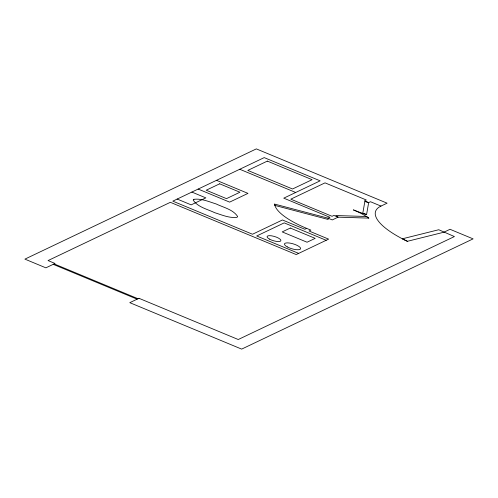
<?xml version="1.0" encoding="UTF-8"?>
<svg xmlns="http://www.w3.org/2000/svg" width="498" height="498" viewBox="0 0 498 498"><rect width="100%" height="100%" fill="white"/><g stroke="black" fill="none" stroke-linecap="round" stroke-linejoin="round"><path stroke-width="0.75" d="M380.976 206.085L387.095 203.172L256.333 148.89L24.9 259.128L45.878 267.837L55.048 263.467L48.057 260.566L170.347 202.313L296.21 254.565L328.618 239.127L309.04 230.997L310.87 230.126L306.681 228.383L304.844 229.254L282.466 219.967L252.505 234.241L172.794 201.148L264.208 157.611L320.146 180.83L283.76 198.16L329.913 217.315L328.076 218.192L328.176 219.462L274.772 205.388L274.678 204.112L328.076 218.192L332.272 219.929L338.086 217.165L335.82 215.541L366.54 216.493L368.8 218.118L338.086 217.165L333.89 215.422L332.054 216.294L290.801 199.169L325.038 182.859L366.291 199.984L364.461 200.862L368.657 202.599L364.847 201.497L362.768 213.399L366.584 214.507L368.657 202.599L370.487 201.727L380.976 206.085A71.451 21.607 16.8 0 0 407.7 241.449M239.75 169.258L295.688 192.477M216.512 180.326L247.979 193.386L229.634 202.126L198.167 189.066M326.171 240.291L284.215 222.874L256.7 235.984L298.657 253.395M191.861 192.066L205.842 197.874L191.17 204.865L177.182 199.057M54.133 263.903L138.039 298.738M53.218 264.338L137.124 299.174M306.681 228.383A55.571 16.801 16.8 0 1 274.672 204.08M366.603 214.514A39.697 12.002 16.8 0 1 353.368 209.882A39.697 12.002 16.8 0 1 368.8 218.118M193.896 199.312L193.174 200.078C197.718 207.156 207.436 209.179 214.694 212.683C221.865 214.893 229.323 218.305 236.967 217.333L237.689 216.568C233.145 209.49 223.428 207.467 216.169 203.962C208.998 201.752 201.541 198.341 193.896 199.312M219.662 183.812L206.209 190.217L226.484 198.64L239.936 192.228L219.662 183.812M267.351 161.097L247.786 170.416L292.538 188.991L312.103 179.672L267.351 161.097M138.961 298.296L129.785 302.666L241.667 349.11L473.1 238.872L450.024 229.292L443.911 232.205L407.395 241.306L402.222 238.841L438.738 229.74L454.4 236.562L238.249 339.518L138.961 298.296M290.309 228.04L282.198 231.9L307.067 242.227L315.178 238.361L290.309 228.04M287.253 246.884A8.422 2.546 16.8 0 0 300.493 248.969A8.422 2.546 16.8 0 0 289.867 243.086A8.422 2.546 16.8 0 0 287.253 246.884M269.462 239.102A7.215 2.185 16.8 0 0 280.804 240.889A7.215 2.185 16.8 0 0 271.703 235.847A7.215 2.185 16.8 0 0 269.462 239.102"/></g></svg>
